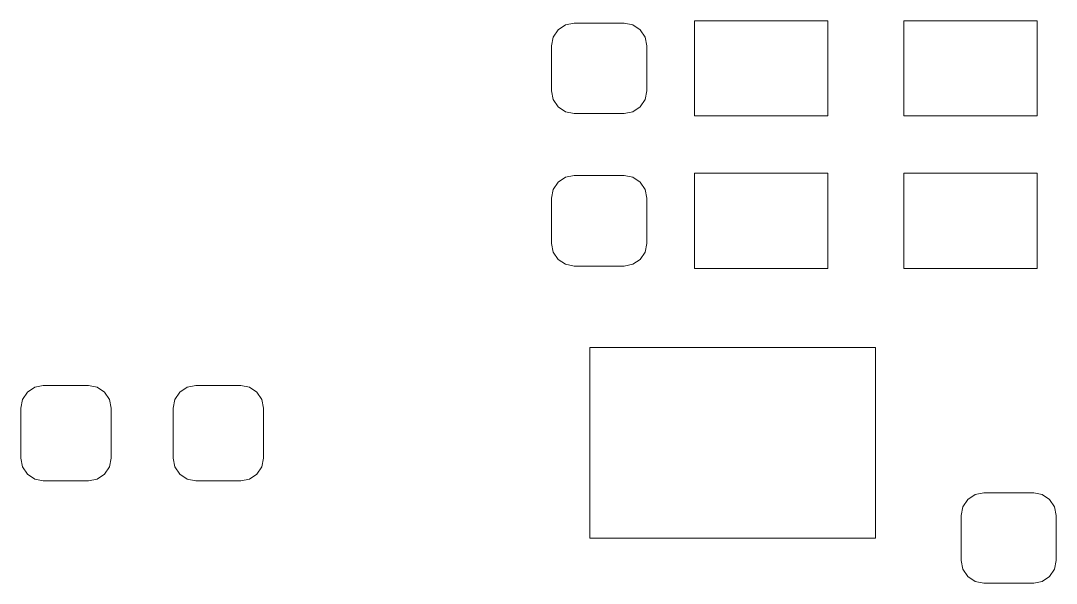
# Model space of a CAD drawing. Header units: millimetres. Extents: x -50 to 46, y -112 to 132.
# Drawn here: x 1.4 to 12.27, y 8.94 to 14.84 of the extents above; entities that cross this region are included whole.
import ezdxf

# ---------------------------------------------------------------- set-up
doc = ezdxf.new("R2010")
doc.units = ezdxf.units.MM
doc.header["$MEASUREMENT"] = 0
doc.layers.add('Layer 1', color=7, linetype='Continuous')

msp = doc.modelspace()

# ---------------------------------------------------------------- linework, layer by layer
at = {"layer": 'Layer 1', "lineweight": 9}
for points, knots in [([(7.21, 13.8685), (7.21, 13.8685), (7.1191, 13.8866), (7.1191, 13.8866), (7.1191, 13.8866), (7.1191, 13.8866), (7.0421, 13.9381), (7.0421, 13.9381), (7.0421, 13.9381), (7.0421, 13.9381), (6.9906, 14.0151), (6.9906, 14.0151), (6.9906, 14.0151), (6.9906, 14.0151), (6.9725, 14.106), (6.9725, 14.106), (6.9725, 14.106), (6.9725, 14.106), (6.9725, 14.581), (6.9725, 14.581), (6.9725, 14.581), (6.9725, 14.581), (6.9906, 14.6719), (6.9906, 14.6719), (6.9906, 14.6719), (6.9906, 14.6719), (7.0421, 14.7489), (7.0421, 14.7489), (7.0421, 14.7489), (7.0421, 14.7489), (7.1191, 14.8004), (7.1191, 14.8004), (7.1191, 14.8004), (7.1191, 14.8004), (7.21, 14.8185), (7.21, 14.8185), (7.21, 14.8185), (7.21, 14.8185), (7.735, 14.8185), (7.735, 14.8185), (7.735, 14.8185), (7.735, 14.8185), (7.8259, 14.8004), (7.8259, 14.8004), (7.8259, 14.8004), (7.8259, 14.8004), (7.9029, 14.7489), (7.9029, 14.7489), (7.9029, 14.7489), (7.9029, 14.7489), (7.9544, 14.6719), (7.9544, 14.6719), (7.9544, 14.6719), (7.9544, 14.6719), (7.9725, 14.581), (7.9725, 14.581), (7.9725, 14.581), (7.9725, 14.581), (7.9725, 14.106), (7.9725, 14.106), (7.9725, 14.106), (7.9725, 14.106), (7.9544, 14.0151), (7.9544, 14.0151), (7.9544, 14.0151), (7.9544, 14.0151), (7.9029, 13.9381), (7.9029, 13.9381), (7.9029, 13.9381), (7.9029, 13.9381), (7.8259, 13.8866), (7.8259, 13.8866), (7.8259, 13.8866), (7.8259, 13.8866), (7.735, 13.8685), (7.735, 13.8685), (7.735, 13.8685), (7.735, 13.8685), (7.21, 13.8685), (7.21, 13.8685)], [0, 0, 0, 0, 0.047619, 0.047619, 0.047619, 0.047619, 0.0952381, 0.0952381, 0.0952381, 0.0952381, 0.1428571, 0.1428571, 0.1428571, 0.1428571, 0.1904762, 0.1904762, 0.1904762, 0.1904762, 0.2380952, 0.2380952, 0.2380952, 0.2380952, 0.2857143, 0.2857143, 0.2857143, 0.2857143, 0.3333333, 0.3333333, 0.3333333, 0.3333333, 0.3809524, 0.3809524, 0.3809524, 0.3809524, 0.4285714, 0.4285714, 0.4285714, 0.4285714, 0.4761905, 0.4761905, 0.4761905, 0.4761905, 0.5238095, 0.5238095, 0.5238095, 0.5238095, 0.5714286, 0.5714286, 0.5714286, 0.5714286, 0.6190476, 0.6190476, 0.6190476, 0.6190476, 0.6666667, 0.6666667, 0.6666667, 0.6666667, 0.7142857, 0.7142857, 0.7142857, 0.7142857, 0.7619048, 0.7619048, 0.7619048, 0.7619048, 0.8095238, 0.8095238, 0.8095238, 0.8095238, 0.8571429, 0.8571429, 0.8571429, 0.8571429, 0.9047619, 0.9047619, 0.9047619, 0.9047619, 1, 1, 1, 1]), ([(9.8725, 14.8435), (9.8725, 14.8435), (9.8725, 13.8435), (9.8725, 13.8435), (9.8725, 13.8435), (9.8725, 13.8435), (8.4725, 13.8435), (8.4725, 13.8435), (8.4725, 13.8435), (8.4725, 13.8435), (8.4725, 14.8435), (8.4725, 14.8435), (8.4725, 14.8435), (8.4725, 14.8435), (9.8725, 14.8435), (9.8725, 14.8435)], [0, 0, 0, 0, 0.2, 0.2, 0.2, 0.2, 0.4, 0.4, 0.4, 0.4, 0.6, 0.6, 0.6, 0.6, 1, 1, 1, 1]), ([(12.0725, 14.8435), (12.0725, 14.8435), (12.0725, 13.8435), (12.0725, 13.8435), (12.0725, 13.8435), (12.0725, 13.8435), (10.6725, 13.8435), (10.6725, 13.8435), (10.6725, 13.8435), (10.6725, 13.8435), (10.6725, 14.8435), (10.6725, 14.8435), (10.6725, 14.8435), (10.6725, 14.8435), (12.0725, 14.8435), (12.0725, 14.8435)], [0, 0, 0, 0, 0.2, 0.2, 0.2, 0.2, 0.4, 0.4, 0.4, 0.4, 0.6, 0.6, 0.6, 0.6, 1, 1, 1, 1]), ([(7.21, 12.2685), (7.21, 12.2685), (7.1191, 12.2866), (7.1191, 12.2866), (7.1191, 12.2866), (7.1191, 12.2866), (7.0421, 12.3381), (7.0421, 12.3381), (7.0421, 12.3381), (7.0421, 12.3381), (6.9906, 12.4151), (6.9906, 12.4151), (6.9906, 12.4151), (6.9906, 12.4151), (6.9725, 12.506), (6.9725, 12.506), (6.9725, 12.506), (6.9725, 12.506), (6.9725, 12.981), (6.9725, 12.981), (6.9725, 12.981), (6.9725, 12.981), (6.9906, 13.0719), (6.9906, 13.0719), (6.9906, 13.0719), (6.9906, 13.0719), (7.0421, 13.1489), (7.0421, 13.1489), (7.0421, 13.1489), (7.0421, 13.1489), (7.1191, 13.2004), (7.1191, 13.2004), (7.1191, 13.2004), (7.1191, 13.2004), (7.21, 13.2185), (7.21, 13.2185), (7.21, 13.2185), (7.21, 13.2185), (7.735, 13.2185), (7.735, 13.2185), (7.735, 13.2185), (7.735, 13.2185), (7.8259, 13.2004), (7.8259, 13.2004), (7.8259, 13.2004), (7.8259, 13.2004), (7.9029, 13.1489), (7.9029, 13.1489), (7.9029, 13.1489), (7.9029, 13.1489), (7.9544, 13.0719), (7.9544, 13.0719), (7.9544, 13.0719), (7.9544, 13.0719), (7.9725, 12.981), (7.9725, 12.981), (7.9725, 12.981), (7.9725, 12.981), (7.9725, 12.506), (7.9725, 12.506), (7.9725, 12.506), (7.9725, 12.506), (7.9544, 12.4151), (7.9544, 12.4151), (7.9544, 12.4151), (7.9544, 12.4151), (7.9029, 12.3381), (7.9029, 12.3381), (7.9029, 12.3381), (7.9029, 12.3381), (7.8259, 12.2866), (7.8259, 12.2866), (7.8259, 12.2866), (7.8259, 12.2866), (7.735, 12.2685), (7.735, 12.2685), (7.735, 12.2685), (7.735, 12.2685), (7.21, 12.2685), (7.21, 12.2685)], [0, 0, 0, 0, 0.047619, 0.047619, 0.047619, 0.047619, 0.0952381, 0.0952381, 0.0952381, 0.0952381, 0.1428571, 0.1428571, 0.1428571, 0.1428571, 0.1904762, 0.1904762, 0.1904762, 0.1904762, 0.2380952, 0.2380952, 0.2380952, 0.2380952, 0.2857143, 0.2857143, 0.2857143, 0.2857143, 0.3333333, 0.3333333, 0.3333333, 0.3333333, 0.3809524, 0.3809524, 0.3809524, 0.3809524, 0.4285714, 0.4285714, 0.4285714, 0.4285714, 0.4761905, 0.4761905, 0.4761905, 0.4761905, 0.5238095, 0.5238095, 0.5238095, 0.5238095, 0.5714286, 0.5714286, 0.5714286, 0.5714286, 0.6190476, 0.6190476, 0.6190476, 0.6190476, 0.6666667, 0.6666667, 0.6666667, 0.6666667, 0.7142857, 0.7142857, 0.7142857, 0.7142857, 0.7619048, 0.7619048, 0.7619048, 0.7619048, 0.8095238, 0.8095238, 0.8095238, 0.8095238, 0.8571429, 0.8571429, 0.8571429, 0.8571429, 0.9047619, 0.9047619, 0.9047619, 0.9047619, 1, 1, 1, 1]), ([(9.8725, 13.2435), (9.8725, 13.2435), (9.8725, 12.2435), (9.8725, 12.2435), (9.8725, 12.2435), (9.8725, 12.2435), (8.4725, 12.2435), (8.4725, 12.2435), (8.4725, 12.2435), (8.4725, 12.2435), (8.4725, 13.2435), (8.4725, 13.2435), (8.4725, 13.2435), (8.4725, 13.2435), (9.8725, 13.2435), (9.8725, 13.2435)], [0, 0, 0, 0, 0.2, 0.2, 0.2, 0.2, 0.4, 0.4, 0.4, 0.4, 0.6, 0.6, 0.6, 0.6, 1, 1, 1, 1]), ([(12.0725, 13.2435), (12.0725, 13.2435), (12.0725, 12.2435), (12.0725, 12.2435), (12.0725, 12.2435), (12.0725, 12.2435), (10.6725, 12.2435), (10.6725, 12.2435), (10.6725, 12.2435), (10.6725, 12.2435), (10.6725, 13.2435), (10.6725, 13.2435), (10.6725, 13.2435), (10.6725, 13.2435), (12.0725, 13.2435), (12.0725, 13.2435)], [0, 0, 0, 0, 0.2, 0.2, 0.2, 0.2, 0.4, 0.4, 0.4, 0.4, 0.6, 0.6, 0.6, 0.6, 1, 1, 1, 1]), ([(7.3726, 11.4137), (7.3726, 11.4137), (10.3726, 11.4137), (10.3726, 11.4137), (10.3726, 11.4137), (10.3726, 11.4137), (10.3726, 9.4137), (10.3726, 9.4137), (10.3726, 9.4137), (10.3726, 9.4137), (7.3726, 9.4137), (7.3726, 9.4137), (7.3726, 9.4137), (7.3726, 9.4137), (7.3726, 11.4137), (7.3726, 11.4137)], [0, 0, 0, 0, 0.2, 0.2, 0.2, 0.2, 0.4, 0.4, 0.4, 0.4, 0.6, 0.6, 0.6, 0.6, 1, 1, 1, 1]), ([(2.3476, 10.2512), (2.3476, 10.2512), (2.3295, 10.1603), (2.3295, 10.1603), (2.3295, 10.1603), (2.3295, 10.1603), (2.278, 10.0833), (2.278, 10.0833), (2.278, 10.0833), (2.278, 10.0833), (2.201, 10.0318), (2.201, 10.0318), (2.201, 10.0318), (2.201, 10.0318), (2.1101, 10.0137), (2.1101, 10.0137), (2.1101, 10.0137), (2.1101, 10.0137), (1.6351, 10.0137), (1.6351, 10.0137), (1.6351, 10.0137), (1.6351, 10.0137), (1.5442, 10.0318), (1.5442, 10.0318), (1.5442, 10.0318), (1.5442, 10.0318), (1.4672, 10.0833), (1.4672, 10.0833), (1.4672, 10.0833), (1.4672, 10.0833), (1.4157, 10.1603), (1.4157, 10.1603), (1.4157, 10.1603), (1.4157, 10.1603), (1.3976, 10.2512), (1.3976, 10.2512), (1.3976, 10.2512), (1.3976, 10.2512), (1.3976, 10.7762), (1.3976, 10.7762), (1.3976, 10.7762), (1.3976, 10.7762), (1.4157, 10.8671), (1.4157, 10.8671), (1.4157, 10.8671), (1.4157, 10.8671), (1.4672, 10.9441), (1.4672, 10.9441), (1.4672, 10.9441), (1.4672, 10.9441), (1.5442, 10.9956), (1.5442, 10.9956), (1.5442, 10.9956), (1.5442, 10.9956), (1.6351, 11.0137), (1.6351, 11.0137), (1.6351, 11.0137), (1.6351, 11.0137), (2.1101, 11.0137), (2.1101, 11.0137), (2.1101, 11.0137), (2.1101, 11.0137), (2.201, 10.9956), (2.201, 10.9956), (2.201, 10.9956), (2.201, 10.9956), (2.278, 10.9441), (2.278, 10.9441), (2.278, 10.9441), (2.278, 10.9441), (2.3295, 10.8671), (2.3295, 10.8671), (2.3295, 10.8671), (2.3295, 10.8671), (2.3476, 10.7762), (2.3476, 10.7762), (2.3476, 10.7762), (2.3476, 10.7762), (2.3476, 10.2512), (2.3476, 10.2512)], [0, 0, 0, 0, 0.047619, 0.047619, 0.047619, 0.047619, 0.0952381, 0.0952381, 0.0952381, 0.0952381, 0.1428571, 0.1428571, 0.1428571, 0.1428571, 0.1904762, 0.1904762, 0.1904762, 0.1904762, 0.2380952, 0.2380952, 0.2380952, 0.2380952, 0.2857143, 0.2857143, 0.2857143, 0.2857143, 0.3333333, 0.3333333, 0.3333333, 0.3333333, 0.3809524, 0.3809524, 0.3809524, 0.3809524, 0.4285714, 0.4285714, 0.4285714, 0.4285714, 0.4761905, 0.4761905, 0.4761905, 0.4761905, 0.5238095, 0.5238095, 0.5238095, 0.5238095, 0.5714286, 0.5714286, 0.5714286, 0.5714286, 0.6190476, 0.6190476, 0.6190476, 0.6190476, 0.6666667, 0.6666667, 0.6666667, 0.6666667, 0.7142857, 0.7142857, 0.7142857, 0.7142857, 0.7619048, 0.7619048, 0.7619048, 0.7619048, 0.8095238, 0.8095238, 0.8095238, 0.8095238, 0.8571429, 0.8571429, 0.8571429, 0.8571429, 0.9047619, 0.9047619, 0.9047619, 0.9047619, 1, 1, 1, 1]), ([(3.9476, 10.2512), (3.9476, 10.2512), (3.9295, 10.1603), (3.9295, 10.1603), (3.9295, 10.1603), (3.9295, 10.1603), (3.878, 10.0833), (3.878, 10.0833), (3.878, 10.0833), (3.878, 10.0833), (3.801, 10.0318), (3.801, 10.0318), (3.801, 10.0318), (3.801, 10.0318), (3.7101, 10.0137), (3.7101, 10.0137), (3.7101, 10.0137), (3.7101, 10.0137), (3.2351, 10.0137), (3.2351, 10.0137), (3.2351, 10.0137), (3.2351, 10.0137), (3.1442, 10.0318), (3.1442, 10.0318), (3.1442, 10.0318), (3.1442, 10.0318), (3.0672, 10.0833), (3.0672, 10.0833), (3.0672, 10.0833), (3.0672, 10.0833), (3.0157, 10.1603), (3.0157, 10.1603), (3.0157, 10.1603), (3.0157, 10.1603), (2.9976, 10.2512), (2.9976, 10.2512), (2.9976, 10.2512), (2.9976, 10.2512), (2.9976, 10.7762), (2.9976, 10.7762), (2.9976, 10.7762), (2.9976, 10.7762), (3.0157, 10.8671), (3.0157, 10.8671), (3.0157, 10.8671), (3.0157, 10.8671), (3.0672, 10.9441), (3.0672, 10.9441), (3.0672, 10.9441), (3.0672, 10.9441), (3.1442, 10.9956), (3.1442, 10.9956), (3.1442, 10.9956), (3.1442, 10.9956), (3.2351, 11.0137), (3.2351, 11.0137), (3.2351, 11.0137), (3.2351, 11.0137), (3.7101, 11.0137), (3.7101, 11.0137), (3.7101, 11.0137), (3.7101, 11.0137), (3.801, 10.9956), (3.801, 10.9956), (3.801, 10.9956), (3.801, 10.9956), (3.878, 10.9441), (3.878, 10.9441), (3.878, 10.9441), (3.878, 10.9441), (3.9295, 10.8671), (3.9295, 10.8671), (3.9295, 10.8671), (3.9295, 10.8671), (3.9476, 10.7762), (3.9476, 10.7762), (3.9476, 10.7762), (3.9476, 10.7762), (3.9476, 10.2512), (3.9476, 10.2512)], [0, 0, 0, 0, 0.047619, 0.047619, 0.047619, 0.047619, 0.0952381, 0.0952381, 0.0952381, 0.0952381, 0.1428571, 0.1428571, 0.1428571, 0.1428571, 0.1904762, 0.1904762, 0.1904762, 0.1904762, 0.2380952, 0.2380952, 0.2380952, 0.2380952, 0.2857143, 0.2857143, 0.2857143, 0.2857143, 0.3333333, 0.3333333, 0.3333333, 0.3333333, 0.3809524, 0.3809524, 0.3809524, 0.3809524, 0.4285714, 0.4285714, 0.4285714, 0.4285714, 0.4761905, 0.4761905, 0.4761905, 0.4761905, 0.5238095, 0.5238095, 0.5238095, 0.5238095, 0.5714286, 0.5714286, 0.5714286, 0.5714286, 0.6190476, 0.6190476, 0.6190476, 0.6190476, 0.6666667, 0.6666667, 0.6666667, 0.6666667, 0.7142857, 0.7142857, 0.7142857, 0.7142857, 0.7619048, 0.7619048, 0.7619048, 0.7619048, 0.8095238, 0.8095238, 0.8095238, 0.8095238, 0.8571429, 0.8571429, 0.8571429, 0.8571429, 0.9047619, 0.9047619, 0.9047619, 0.9047619, 1, 1, 1, 1]), ([(12.0351, 9.8887), (12.0351, 9.8887), (12.126, 9.8706), (12.126, 9.8706), (12.126, 9.8706), (12.126, 9.8706), (12.203, 9.8191), (12.203, 9.8191), (12.203, 9.8191), (12.203, 9.8191), (12.2545, 9.7421), (12.2545, 9.7421), (12.2545, 9.7421), (12.2545, 9.7421), (12.2726, 9.6512), (12.2726, 9.6512), (12.2726, 9.6512), (12.2726, 9.6512), (12.2726, 9.1762), (12.2726, 9.1762), (12.2726, 9.1762), (12.2726, 9.1762), (12.2545, 9.0853), (12.2545, 9.0853), (12.2545, 9.0853), (12.2545, 9.0853), (12.203, 9.0083), (12.203, 9.0083), (12.203, 9.0083), (12.203, 9.0083), (12.126, 8.9568), (12.126, 8.9568), (12.126, 8.9568), (12.126, 8.9568), (12.0351, 8.9387), (12.0351, 8.9387), (12.0351, 8.9387), (12.0351, 8.9387), (11.5101, 8.9387), (11.5101, 8.9387), (11.5101, 8.9387), (11.5101, 8.9387), (11.4192, 8.9568), (11.4192, 8.9568), (11.4192, 8.9568), (11.4192, 8.9568), (11.3422, 9.0083), (11.3422, 9.0083), (11.3422, 9.0083), (11.3422, 9.0083), (11.2907, 9.0853), (11.2907, 9.0853), (11.2907, 9.0853), (11.2907, 9.0853), (11.2726, 9.1762), (11.2726, 9.1762), (11.2726, 9.1762), (11.2726, 9.1762), (11.2726, 9.6512), (11.2726, 9.6512), (11.2726, 9.6512), (11.2726, 9.6512), (11.2907, 9.7421), (11.2907, 9.7421), (11.2907, 9.7421), (11.2907, 9.7421), (11.3422, 9.8191), (11.3422, 9.8191), (11.3422, 9.8191), (11.3422, 9.8191), (11.4192, 9.8706), (11.4192, 9.8706), (11.4192, 9.8706), (11.4192, 9.8706), (11.5101, 9.8887), (11.5101, 9.8887), (11.5101, 9.8887), (11.5101, 9.8887), (12.0351, 9.8887), (12.0351, 9.8887)], [0, 0, 0, 0, 0.047619, 0.047619, 0.047619, 0.047619, 0.0952381, 0.0952381, 0.0952381, 0.0952381, 0.1428571, 0.1428571, 0.1428571, 0.1428571, 0.1904762, 0.1904762, 0.1904762, 0.1904762, 0.2380952, 0.2380952, 0.2380952, 0.2380952, 0.2857143, 0.2857143, 0.2857143, 0.2857143, 0.3333333, 0.3333333, 0.3333333, 0.3333333, 0.3809524, 0.3809524, 0.3809524, 0.3809524, 0.4285714, 0.4285714, 0.4285714, 0.4285714, 0.4761905, 0.4761905, 0.4761905, 0.4761905, 0.5238095, 0.5238095, 0.5238095, 0.5238095, 0.5714286, 0.5714286, 0.5714286, 0.5714286, 0.6190476, 0.6190476, 0.6190476, 0.6190476, 0.6666667, 0.6666667, 0.6666667, 0.6666667, 0.7142857, 0.7142857, 0.7142857, 0.7142857, 0.7619048, 0.7619048, 0.7619048, 0.7619048, 0.8095238, 0.8095238, 0.8095238, 0.8095238, 0.8571429, 0.8571429, 0.8571429, 0.8571429, 0.9047619, 0.9047619, 0.9047619, 0.9047619, 1, 1, 1, 1])]:
    msp.add_open_spline(points, degree=3, knots=knots, dxfattribs=at)

doc.saveas('drawing.dxf')
